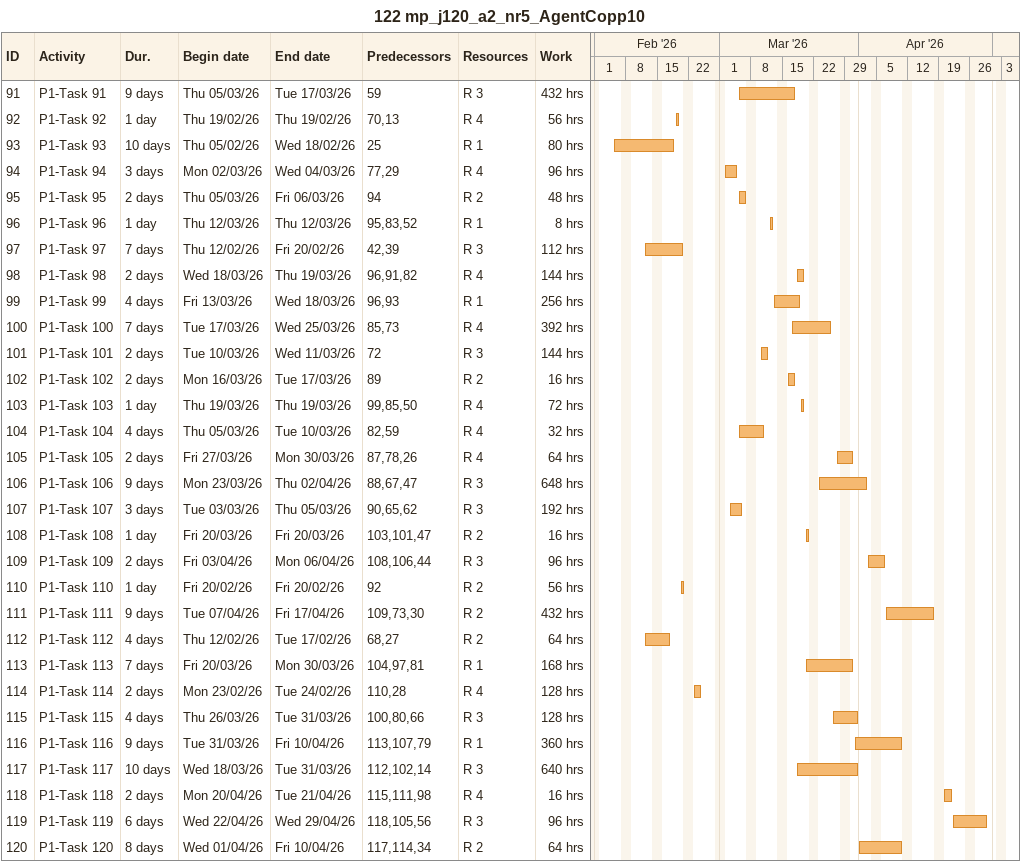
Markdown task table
122 mp_j120_a2_nr5_AgentCopp10

| ID | Task | Duration | Start | Finish | Predecessors | Resources | Work (h) |
|---|---|---|---|---|---|---|---|
| 91 | P1-Task 91 | 9d | 2026-03-05 | 2026-03-17 | 59 | R 3 | 432 |
| 92 | P1-Task 92 | 1d | 2026-02-19 | 2026-02-19 | 70, 13 | R 4 | 56 |
| 93 | P1-Task 93 | 10d | 2026-02-05 | 2026-02-18 | 25 | R 1 | 80 |
| 94 | P1-Task 94 | 3d | 2026-03-02 | 2026-03-04 | 77, 29 | R 4 | 96 |
| 95 | P1-Task 95 | 2d | 2026-03-05 | 2026-03-06 | 94 | R 2 | 48 |
| 96 | P1-Task 96 | 1d | 2026-03-12 | 2026-03-12 | 95, 83, 52 | R 1 | 8 |
| 97 | P1-Task 97 | 7d | 2026-02-12 | 2026-02-20 | 42, 39 | R 3 | 112 |
| 98 | P1-Task 98 | 2d | 2026-03-18 | 2026-03-19 | 96, 91, 82 | R 4 | 144 |
| 99 | P1-Task 99 | 4d | 2026-03-13 | 2026-03-18 | 96, 93 | R 1 | 256 |
| 100 | P1-Task 100 | 7d | 2026-03-17 | 2026-03-25 | 85, 73 | R 4 | 392 |
| 101 | P1-Task 101 | 2d | 2026-03-10 | 2026-03-11 | 72 | R 3 | 144 |
| 102 | P1-Task 102 | 2d | 2026-03-16 | 2026-03-17 | 89 | R 2 | 16 |
| 103 | P1-Task 103 | 1d | 2026-03-19 | 2026-03-19 | 99, 85, 50 | R 4 | 72 |
| 104 | P1-Task 104 | 4d | 2026-03-05 | 2026-03-10 | 82, 59 | R 4 | 32 |
| 105 | P1-Task 105 | 2d | 2026-03-27 | 2026-03-30 | 87, 78, 26 | R 4 | 64 |
| 106 | P1-Task 106 | 9d | 2026-03-23 | 2026-04-02 | 88, 67, 47 | R 3 | 648 |
| 107 | P1-Task 107 | 3d | 2026-03-03 | 2026-03-05 | 90, 65, 62 | R 3 | 192 |
| 108 | P1-Task 108 | 1d | 2026-03-20 | 2026-03-20 | 103, 101, 47 | R 2 | 16 |
| 109 | P1-Task 109 | 2d | 2026-04-03 | 2026-04-06 | 108, 106, 44 | R 3 | 96 |
| 110 | P1-Task 110 | 1d | 2026-02-20 | 2026-02-20 | 92 | R 2 | 56 |
| 111 | P1-Task 111 | 9d | 2026-04-07 | 2026-04-17 | 109, 73, 30 | R 2 | 432 |
| 112 | P1-Task 112 | 4d | 2026-02-12 | 2026-02-17 | 68, 27 | R 2 | 64 |
| 113 | P1-Task 113 | 7d | 2026-03-20 | 2026-03-30 | 104, 97, 81 | R 1 | 168 |
| 114 | P1-Task 114 | 2d | 2026-02-23 | 2026-02-24 | 110, 28 | R 4 | 128 |
| 115 | P1-Task 115 | 4d | 2026-03-26 | 2026-03-31 | 100, 80, 66 | R 3 | 128 |
| 116 | P1-Task 116 | 9d | 2026-03-31 | 2026-04-10 | 113, 107, 79 | R 1 | 360 |
| 117 | P1-Task 117 | 10d | 2026-03-18 | 2026-03-31 | 112, 102, 14 | R 3 | 640 |
| 118 | P1-Task 118 | 2d | 2026-04-20 | 2026-04-21 | 115, 111, 98 | R 4 | 16 |
| 119 | P1-Task 119 | 6d | 2026-04-22 | 2026-04-29 | 118, 105, 56 | R 3 | 96 |
| 120 | P1-Task 120 | 8d | 2026-04-01 | 2026-04-10 | 117, 114, 34 | R 2 | 64 |
